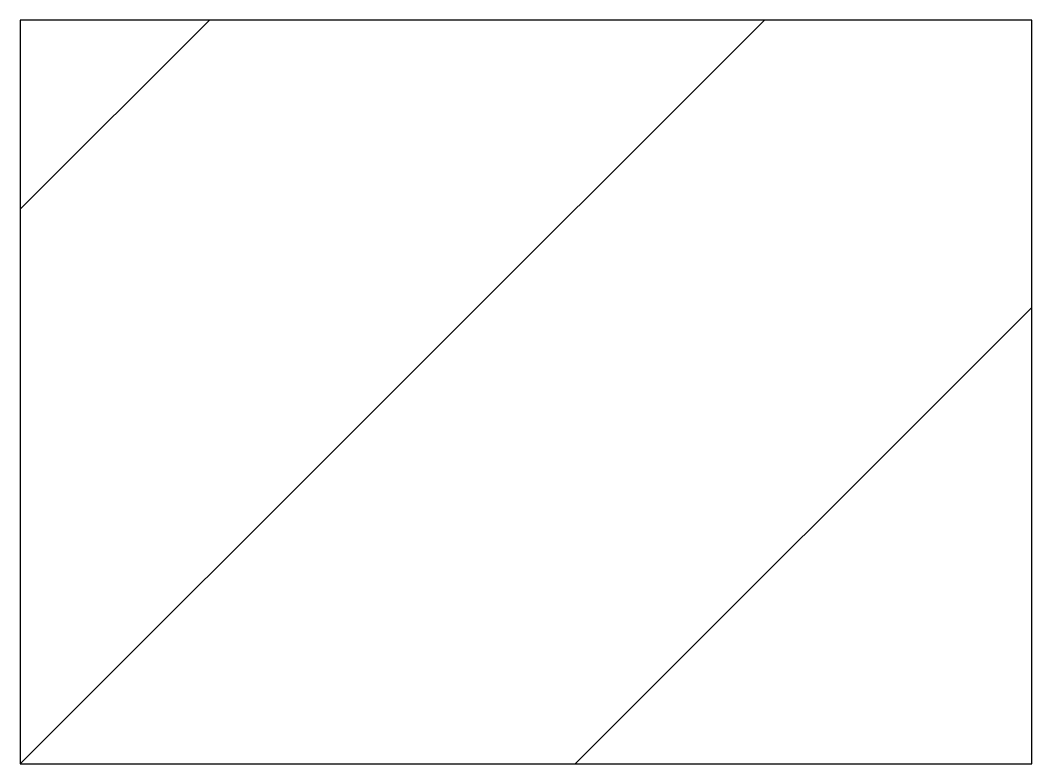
# Model space of a CAD drawing. Header units: inches. Extents: x 0 to 3.62, y 0 to 2.67.
import ezdxf

# ---------------------------------------------------------------- set-up
doc = ezdxf.new("R2010")
doc.units = ezdxf.units.IN
doc.header["$LTSCALE"] = 24
doc.header["$MEASUREMENT"] = 0

msp = doc.modelspace()

# ---------------------------------------------------------------- hatches: boundary and pattern name
h = msp.add_hatch()
h.set_pattern_fill('ANSI31', color=208, scale=11.25, style=0)
h.paths.add_polyline_path([(0, 0), (3.625, 0), (3.625, 2.6667), (0, 2.6667)])

# ---------------------------------------------------------------- linework, layer by layer
at = {"linetype": 'ByBlock'}
msp.add_lwpolyline([(0, 0), (3.625, 0), (3.625, 2.6667), (0, 2.6667)], close=True, dxfattribs=at)

doc.saveas('drawing.dxf')
